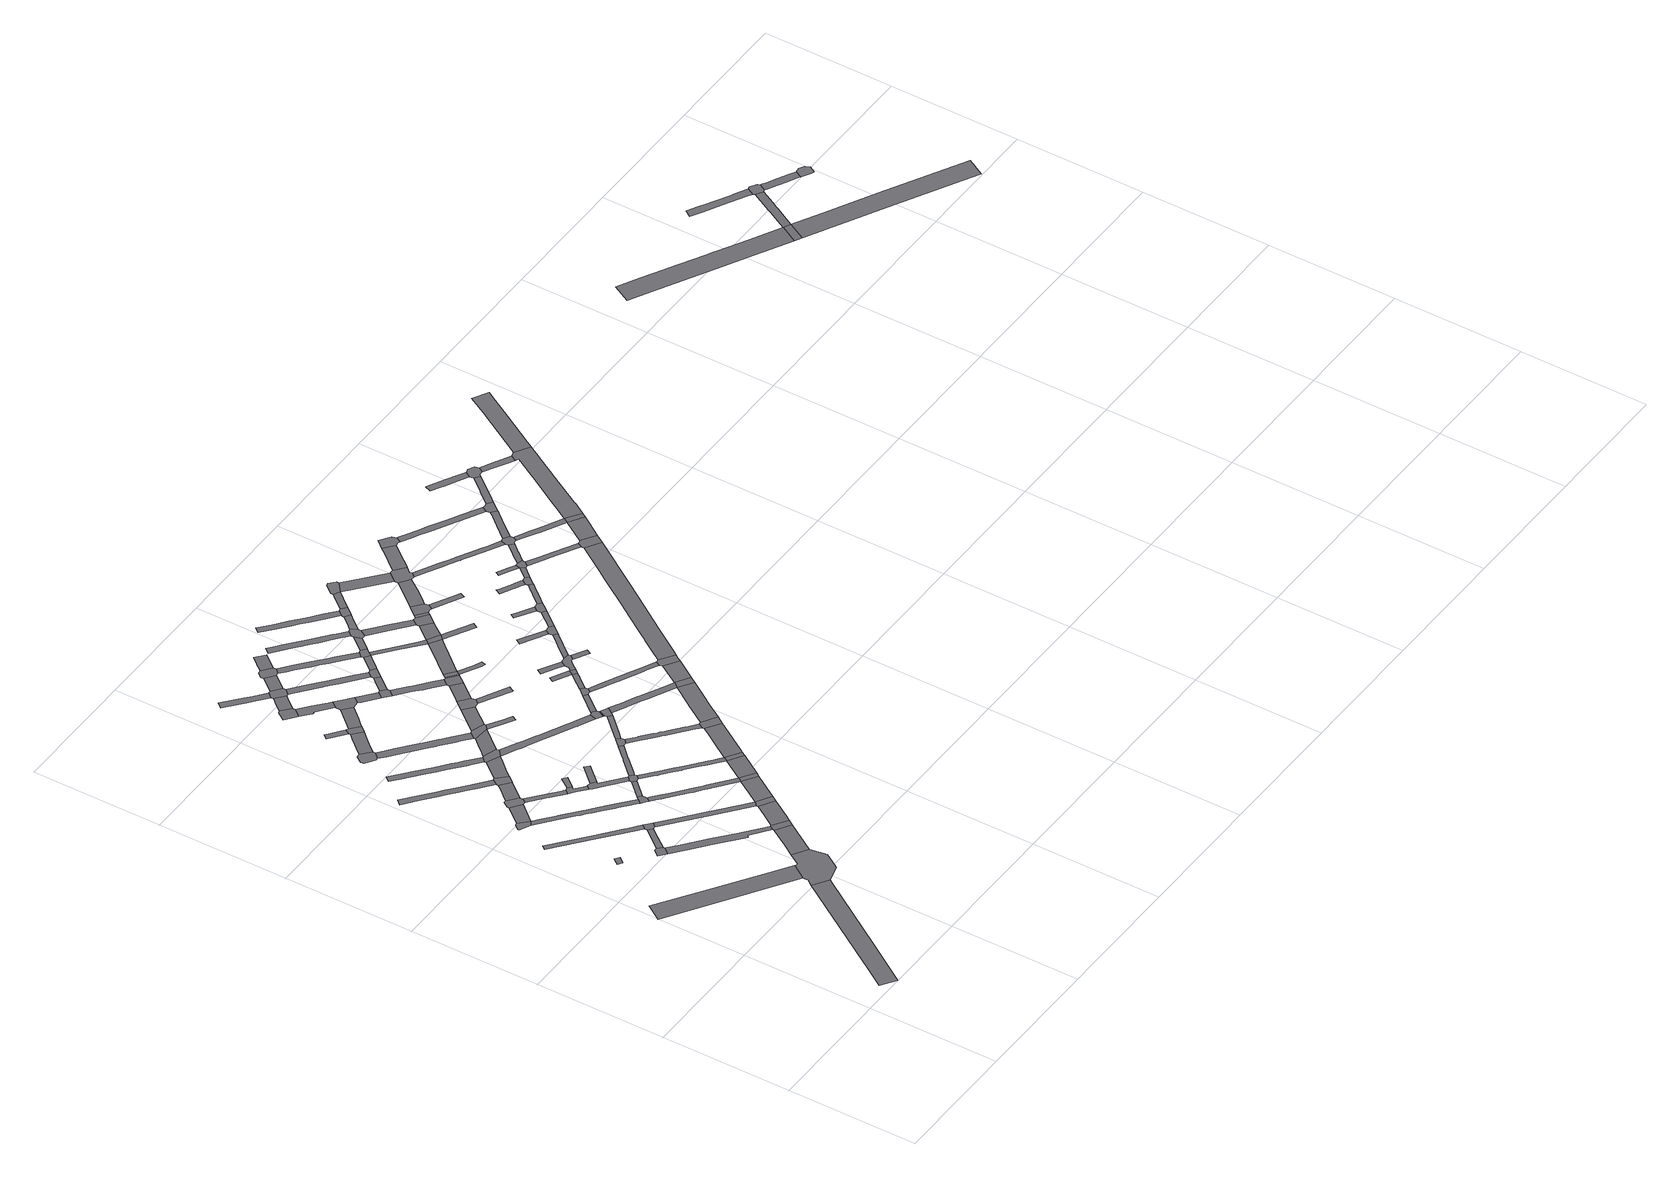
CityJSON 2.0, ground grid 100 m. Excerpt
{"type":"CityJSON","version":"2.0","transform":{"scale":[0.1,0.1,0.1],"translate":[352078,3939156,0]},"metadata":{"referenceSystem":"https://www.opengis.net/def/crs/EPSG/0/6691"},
"CityObjects":{
"road1":{"type":"Road","attributes":{"RoadStructureAttribute.sectionType":"1"},"geometry":[{"type":"MultiSurface","lod":"1","boundaries":[[[0,1,2,3,4,5,6,7,8,9]]]}]},
"road2":{"type":"Road","attributes":{"RoadStructureAttribute.sectionType":"1"},"geometry":[{"type":"MultiSurface","lod":"1","boundaries":[[[10,11,12,13,14,15,16,17]]]}]},
"road3":{"type":"Road","geometry":[{"type":"MultiSurface","lod":"1","boundaries":[[[18,19,20,21,22]]]}]},
"road4":{"type":"Road","geometry":[{"type":"MultiSurface","lod":"1","boundaries":[[[23,24,25,26,27,28]]]}]},
"road5":{"type":"Road","geometry":[{"type":"MultiSurface","lod":"1","boundaries":[[[29,30,31,32,33,34]]]}]},
"road6":{"type":"Road","attributes":{"RoadStructureAttribute.sectionType":"1"},"geometry":[{"type":"MultiSurface","lod":"1","boundaries":[[[35,36,37,38,39,40,41,42,43]]]}]},
"road7":{"type":"Road","attributes":{"RoadStructureAttribute.sectionType":"1"},"geometry":[{"type":"MultiSurface","lod":"1","boundaries":[[[44,45,30,29,46,47,48]]]}]},
"road8":{"type":"Road","attributes":{"RoadStructureAttribute.sectionType":"1"},"geometry":[{"type":"MultiSurface","lod":"1","boundaries":[[[24,49,50,51,52,25]]]}]},
"road9":{"type":"Road","geometry":[{"type":"MultiSurface","lod":"1","boundaries":[[[53,54,0,9,55,56,57,58,59,60,61,62,10,17]]]}]},
"road10":{"type":"Road","attributes":{"RoadStructureAttribute.sectionType":"1"},"geometry":[{"type":"MultiSurface","lod":"1","boundaries":[[[63,64,65,66,67,68,69,70,71,72,73,74,75,76,77,78,79]]]}]},
"road11":{"type":"Road","geometry":[{"type":"MultiSurface","lod":"1","boundaries":[[[47,80,81,82,83,84,85,86,48]]]}]},
"road12":{"type":"Road","attributes":{"RoadStructureAttribute.sectionType":"1"},"geometry":[{"type":"MultiSurface","lod":"1","boundaries":[[[87,88,89,90,91,92,93,94,95,96,23,28]]]}]},
"road13":{"type":"Road","geometry":[{"type":"MultiSurface","lod":"1","boundaries":[[[97,43,42,51,50,98]]]}]},
"road14":{"type":"Road","attributes":{"RoadStructureAttribute.sectionType":"1"},"geometry":[{"type":"MultiSurface","lod":"1","boundaries":[[[99,100,101,102,103,104,105,106,107,108,109,110,111,112,113,114,115,116,117,118,119,120,29,34]]]}]},
"road15":{"type":"Road","attributes":{"RoadStructureAttribute.sectionType":"1"},"geometry":[{"type":"MultiSurface","lod":"1","boundaries":[[[121,122,123,124,125,126,84,83]]]}]},
"road16":{"type":"Road","attributes":{"RoadStructureAttribute.sectionType":"1"},"geometry":[{"type":"MultiSurface","lod":"1","boundaries":[[[127,128,129,130,81,80,131,132,133]]]}]},
"road17":{"type":"Road","attributes":{"RoadStructureAttribute.sectionType":"1"},"geometry":[{"type":"MultiSurface","lod":"1","boundaries":[[[59,134,135,136,60]]]}]},
"road18":{"type":"Road","geometry":[{"type":"MultiSurface","lod":"1","boundaries":[[[137,138,139,140,141,142,143,144]]]}]},
"road19":{"type":"Road","attributes":{"RoadStructureAttribute.sectionType":"1"},"geometry":[{"type":"MultiSurface","lod":"1","boundaries":[[[145,146,147,148,149,150,151,152,153,154,155,156,157,158,159,160,161,162,163]]]}]},
"road20":{"type":"Road","geometry":[{"type":"MultiSurface","lod":"1","boundaries":[[[63,79,123,122,164,165,166]]]}]},
"road21":{"type":"Road","attributes":{"RoadStructureAttribute.sectionType":"1"},"geometry":[{"type":"MultiSurface","lod":"1","boundaries":[[[167,168,169,170,171,172,173,174,175,176,177,97,98]]]}]},
"road22":{"type":"Road","geometry":[{"type":"MultiSurface","lod":"1","boundaries":[[[178,179,180,181,182,183,184,127,133]]]}]},
"road23":{"type":"Road","geometry":[{"type":"MultiSurface","lod":"1","boundaries":[[[185,186,110,109,187,188,189]]]}]},
"road24":{"type":"Road","geometry":[{"type":"MultiSurface","lod":"1","boundaries":[[[135,134,190,191,93,92]]]}]},
"road25":{"type":"Road","geometry":[{"type":"MultiSurface","lod":"1","boundaries":[[[192,193,184,183]]]}]},
"road26":{"type":"Road","attributes":{"RoadStructureAttribute.sectionType":"1"},"geometry":[{"type":"MultiSurface","lod":"1","boundaries":[[[143,194,195,196,197,198,199,200,201,144]]]}]},
"road27":{"type":"Road","attributes":{"RoadStructureAttribute.sectionType":"1"},"geometry":[{"type":"MultiSurface","lod":"1","boundaries":[[[165,202,203,204,205,206,207,208,209,210,166]]]}]},
"road28":{"type":"Road","attributes":{"RoadStructureAttribute.sectionType":"1"},"geometry":[{"type":"MultiSurface","lod":"1","boundaries":[[[211,212,213,214,215]]]}]},
"road29":{"type":"Road","attributes":{"RoadStructureAttribute.sectionType":"1"},"geometry":[{"type":"MultiSurface","lod":"1","boundaries":[[[186,185,216,217,218]]]}]},
"road30":{"type":"Road","geometry":[{"type":"MultiSurface","lod":"1","boundaries":[[[180,179,219,220,221,222,223,224,225,226,227,228,229,230]]]}]},
"road31":{"type":"Road","attributes":{"RoadStructureAttribute.sectionType":"1"},"geometry":[{"type":"MultiSurface","lod":"1","boundaries":[[[231,191,190,232,233,234]]]}]},
"road32":{"type":"Road","attributes":{"RoadStructureAttribute.sectionType":"1"},"geometry":[{"type":"MultiSurface","lod":"1","boundaries":[[[235,236,237,238,239,240,241,242,243,244,142,141,245,246,247,248,249,250,251,252,253]]]}]},
"road33":{"type":"Road","geometry":[{"type":"MultiSurface","lod":"1","boundaries":[[[196,254,255,256,257,211,215,197]]]}]},
"road34":{"type":"Road","geometry":[{"type":"MultiSurface","lod":"1","boundaries":[[[258,154,153,207,206,259,260]]]}]},
"road35":{"type":"Road","attributes":{"RoadStructureAttribute.sectionType":"1"},"geometry":[{"type":"MultiSurface","lod":"1","boundaries":[[[229,261,262,230]]]}]},
"road36":{"type":"Road","geometry":[{"type":"MultiSurface","lod":"1","boundaries":[[[263,264,265,266,267,268,269]]]}]},
"road37":{"type":"Road","geometry":[{"type":"MultiSurface","lod":"1","boundaries":[[[270,271,272,226,225,218,217,273]]]}]},
"road38":{"type":"Road","attributes":{"RoadStructureAttribute.sectionType":"1"},"geometry":[{"type":"MultiSurface","lod":"1","boundaries":[[[274,275,276,277,278,279,280,281,189,188,282,283,284,285,286,287,288,289,290,291,292,293,294,295]]]}]},
"road39":{"type":"Road","geometry":[{"type":"MultiSurface","lod":"1","boundaries":[[[233,296,171,170,234]]]}]},
"road40":{"type":"Road","attributes":{"RoadStructureAttribute.sectionType":"1"},"geometry":[{"type":"MultiSurface","lod":"1","boundaries":[[[297,298,299,300,301,302,303,304,305,306]]]}]},
"road41":{"type":"Road","attributes":{"RoadStructureAttribute.sectionType":"1"},"geometry":[{"type":"MultiSurface","lod":"1","boundaries":[[[307,257,256,308,309,310]]]}]},
"road42":{"type":"Road","attributes":{"RoadStructureAttribute.sectionType":"1"},"geometry":[{"type":"MultiSurface","lod":"1","boundaries":[[[311,312,313,258,260,314]]]}]},
"road43":{"type":"Road","attributes":{"RoadStructureAttribute.sectionType":"1"},"geometry":[{"type":"MultiSurface","lod":"1","boundaries":[[[315,316,317,318,319,320,263,269]]]}]},
"road44":{"type":"Road","attributes":{"RoadStructureAttribute.sectionType":"1"},"geometry":[{"type":"MultiSurface","lod":"1","boundaries":[[[267,321,322,323,324,325,326,327,328,329,330,331,268]]]}]},
"road45":{"type":"Road","attributes":{"RoadStructureAttribute.sectionType":"1"},"geometry":[{"type":"MultiSurface","lod":"1","boundaries":[[[296,332,294,333,171]]]}]},
"road46":{"type":"Road","attributes":{"RoadStructureAttribute.sectionType":"1"},"geometry":[{"type":"MultiSurface","lod":"1","boundaries":[[[334,335,336,337,338,272,271,339,340,341,342,343]]]}]},
"road47":{"type":"Road","geometry":[{"type":"MultiSurface","lod":"1","boundaries":[[[301,300,344,318,317,345,346,347,348]]]}]},
"road48":{"type":"Road","geometry":[{"type":"MultiSurface","lod":"1","boundaries":[[[311,314,349,350,351,235,253]]]}]},
"road49":{"type":"Road","attributes":{"RoadStructureAttribute.sectionType":"1"},"geometry":[{"type":"MultiSurface","lod":"1","boundaries":[[[352,353,354,355,356,357,358,359,360,270,273,361,362,363,364,365,366,367,368,369,370,371]]]}]},
"road50":{"type":"Road","geometry":[{"type":"MultiSurface","lod":"1","boundaries":[[[372,373,374,375,328,327,307,310]]]}]},
"road51":{"type":"Road","geometry":[{"type":"MultiSurface","lod":"1","boundaries":[[[294,332,376,295]]]}]},
"road52":{"type":"Road","attributes":{"RoadStructureAttribute.sectionType":"1"},"geometry":[{"type":"MultiSurface","lod":"1","boundaries":[[[377,378,379,380,381,382,383,384,385,386,387,388,389,390,391,392,393,394,395,396,397,398,399,400,401,259,206]]]}]},
"road53":{"type":"Road","attributes":{"RoadStructureAttribute.sectionType":"1"},"geometry":[{"type":"MultiSurface","lod":"1","boundaries":[[[347,402,403,404,405,406,407,348]]]}]},
"road54":{"type":"Road","attributes":{"RoadStructureAttribute.sectionType":"1"},"geometry":[{"type":"MultiSurface","lod":"1","boundaries":[[[408,409,351,350,410,411]]]}]},
"road55":{"type":"Road","attributes":{"RoadStructureAttribute.sectionType":"1"},"geometry":[{"type":"MultiSurface","lod":"1","boundaries":[[[412,413,414,415,349,314]]]}]},
"road56":{"type":"Road","attributes":{"RoadStructureAttribute.sectionType":"1"},"geometry":[{"type":"MultiSurface","lod":"1","boundaries":[[[372,416,417,418,419,373]]]}]},
"road57":{"type":"Road","attributes":{"RoadStructureAttribute.sectionType":"1"},"geometry":[{"type":"MultiSurface","lod":"1","boundaries":[[[295,376,420,371]]]}]},
"road58":{"type":"Road","geometry":[{"type":"MultiSurface","lod":"1","boundaries":[[[421,422,423,334,343,424,425,426]]]}]},
"road59":{"type":"Road","geometry":[{"type":"MultiSurface","lod":"1","boundaries":[[[427,428,429,430,431,432,405,404]]]}]},
"road60":{"type":"Road","geometry":[{"type":"MultiSurface","lod":"1","boundaries":[[[433,434,418,417,435,436]]]}]},
"road61":{"type":"Road","attributes":{"RoadStructureAttribute.sectionType":"1"},"geometry":[{"type":"MultiSurface","lod":"1","boundaries":[[[345,437,438,439,440,441,442,443,444,445,446,447,448,449,346]]]}]},
"road62":{"type":"Road","geometry":[{"type":"MultiSurface","lod":"1","boundaries":[[[420,450,352,371]]]}]},
"road63":{"type":"Road","geometry":[{"type":"MultiSurface","lod":"1","boundaries":[[[451,452,453,454,408,411]]]}]},
"road64":{"type":"Road","attributes":{"RoadStructureAttribute.sectionType":"1"},"geometry":[{"type":"MultiSurface","lod":"1","boundaries":[[[429,455,456,457,458,459,460,461,462,430]]]}]},
"road65":{"type":"Road","attributes":{"RoadStructureAttribute.sectionType":"1"},"geometry":[{"type":"MultiSurface","lod":"1","boundaries":[[[463,464,465,466,467,468,434,433]]]}]},
"road66":{"type":"Road","attributes":{"RoadStructureAttribute.sectionType":"1"},"geometry":[{"type":"MultiSurface","lod":"1","boundaries":[[[469,470,421,426,471,472,473]]]}]},
"road67":{"type":"Road","attributes":{"RoadStructureAttribute.sectionType":"1"},"geometry":[{"type":"MultiSurface","lod":"1","boundaries":[[[474,475,476,477,478,479,480,481,482,425,424,483,484,485,486,487,488,489,490,491,492,493]]]}]},
"road68":{"type":"Road","attributes":{"RoadStructureAttribute.sectionType":"1"},"geometry":[{"type":"MultiSurface","lod":"1","boundaries":[[[435,494,495,496,497,498,499,500,501,502,503,504,505,436]]]}]},
"road69":{"type":"Road","attributes":{"RoadStructureAttribute.sectionType":"1"},"geometry":[{"type":"MultiSurface","lod":"1","boundaries":[[[506,507,508,509,510,511,454,453]]]}]},
"road70":{"type":"Road","attributes":{"RoadStructureAttribute.sectionType":"1"},"geometry":[{"type":"MultiSurface","lod":"1","boundaries":[[[512,513,514,352,450,515,516,517]]]}]},
"road71":{"type":"Road","geometry":[{"type":"MultiSurface","lod":"1","boundaries":[[[518,519,520,443,442,466,465]]]}]},
"road72":{"type":"Road","attributes":{"RoadStructureAttribute.sectionType":"1"},"geometry":[{"type":"MultiSurface","lod":"1","boundaries":[[[521,522,523,524,525,526,428,427,527,528,529,530,531,532,533,534,535]]]}]},
"road73":{"type":"Road","geometry":[{"type":"MultiSurface","lod":"1","boundaries":[[[536,537,538,539,391,390,540]]]}]},
"road74":{"type":"Road","attributes":{"RoadStructureAttribute.sectionType":"1"},"geometry":[{"type":"MultiSurface","lod":"1","boundaries":[[[451,541,542,543,544,452]]]}]},
"road75":{"type":"Road","attributes":{"RoadStructureAttribute.sectionType":"1"},"geometry":[{"type":"MultiSurface","lod":"1","boundaries":[[[545,546,536,540]]]}]},
"road76":{"type":"Road","geometry":[{"type":"MultiSurface","lod":"1","boundaries":[[[547,548,549,546,545,469,473]]]}]},
"road77":{"type":"Road","geometry":[{"type":"MultiSurface","lod":"1","boundaries":[[[499,508,507,550,551,552,553,500]]]}]},
"road78":{"type":"Road","attributes":{"RoadStructureAttribute.sectionType":"1"},"geometry":[{"type":"MultiSurface","lod":"1","boundaries":[[[554,555,538,537,556,557,558]]]}]},
"road79":{"type":"Road","attributes":{"RoadStructureAttribute.sectionType":"1"},"geometry":[{"type":"MultiSurface","lod":"1","boundaries":[[[559,552,551,560]]]}]},
"road80":{"type":"Road","geometry":[{"type":"MultiSurface","lod":"1","boundaries":[[[561,562,563,559,560]]]}]},
"road81":{"type":"Road","geometry":[{"type":"MultiSurface","lod":"1","boundaries":[[[564,493,492,512,517,565]]]}]},
"road82":{"type":"Road","geometry":[{"type":"MultiSurface","lod":"1","boundaries":[[[534,566,567,568,569,570,571,535]]]}]},
"road83":{"type":"Road","attributes":{"RoadStructureAttribute.sectionType":"1"},"geometry":[{"type":"MultiSurface","lod":"1","boundaries":[[[572,573,574,575,576,577,578,579,580,581,582,583,584,585,586,587,588,589]]]}]},
"road84":{"type":"Road","geometry":[{"type":"MultiSurface","lod":"1","boundaries":[[[590,591,592,593,594,595,596,558,557]]]}]},
"road85":{"type":"Road","attributes":{"RoadStructureAttribute.sectionType":"1"},"geometry":[{"type":"MultiSurface","lod":"1","boundaries":[[[561,597,598,599,600,562]]]}]},
"road86":{"type":"Road","attributes":{"RoadStructureAttribute.sectionType":"1"},"geometry":[{"type":"MultiSurface","lod":"1","boundaries":[[[601,602,603,568,567,566,604,605,520,519,606,607,567,608,609]]]}]},
"road87":{"type":"Road","attributes":{"RoadStructureAttribute.sectionType":"1"},"geometry":[{"type":"MultiSurface","lod":"1","boundaries":[[[610,611,612,613,614,615,616,617,618,619,620,621,622,623,624,548,547]]]}]},
"road88":{"type":"Road","attributes":{"RoadStructureAttribute.sectionType":"1"},"geometry":[{"type":"MultiSurface","lod":"1","boundaries":[[[625,626,627,571,570,628,629]]]}]},
"road89":{"type":"Road","attributes":{"RoadStructureAttribute.sectionType":"1"},"geometry":[{"type":"MultiSurface","lod":"1","boundaries":[[[609,630,631,563,562,632,633,634,635]]]}]},
"road90":{"type":"Road","attributes":{"RoadStructureAttribute.sectionType":"1"},"geometry":[{"type":"MultiSurface","lod":"1","boundaries":[[[636,594,593,637,638,639,640,641]]]}]},
"road91":{"type":"Road","attributes":{"RoadStructureAttribute.sectionType":"1"},"geometry":[{"type":"MultiSurface","lod":"1","boundaries":[[[642,643,644,617,645,646,647,564,565]]]}]},
"road92":{"type":"Road","geometry":[{"type":"MultiSurface","lod":"1","boundaries":[[[648,649,650,651,641]]]}]},
"road93":{"type":"Road","geometry":[{"type":"MultiSurface","lod":"1","boundaries":[[[652,653,654,655,656,589,588,625,629]]]}]},
"road94":{"type":"Road","attributes":{"RoadStructureAttribute.sectionType":"1"},"geometry":[{"type":"MultiSurface","lod":"1","boundaries":[[[657,658,659,660,661,662,663,664,665,666,667,668,669,670,671]]]}]},
"road95":{"type":"Road","attributes":{"RoadStructureAttribute.sectionType":"1"},"geometry":[{"type":"MultiSurface","lod":"1","boundaries":[[[672,673,674,675,676,677]]]}]},
"road96":{"type":"Road","geometry":[{"type":"MultiSurface","lod":"1","boundaries":[[[640,678,679,648,641]]]}]},
"road97":{"type":"Road","attributes":{"RoadStructureAttribute.sectionType":"1"},"geometry":[{"type":"MultiSurface","lod":"1","boundaries":[[[680,681,682,683,684,685,686,687,688,592,591,689,690,691,692,693,694,695,696,697,698]]]}]},
"road98":{"type":"Road","geometry":[{"type":"MultiSurface","lod":"1","boundaries":[[[699,601,609,635]]]}]},
"road99":{"type":"Road","attributes":{"RoadStructureAttribute.sectionType":"1"},"geometry":[{"type":"MultiSurface","lod":"1","boundaries":[[[700,701,702,656,655,703,704]]]}]},
"road100":{"type":"Road","geometry":[{"type":"MultiSurface","lod":"1","boundaries":[[[705,706,677,676,707,679,678,708,709,710,711]]]}]},
"road101":{"type":"Road","attributes":{"RoadStructureAttribute.sectionType":"1"},"geometry":[{"type":"MultiSurface","lod":"1","boundaries":[[[712,713,714,654,653,715,716]]]}]},
"road102":{"type":"Road","geometry":[{"type":"MultiSurface","lod":"1","boundaries":[[[617,644,717,618]]]}]},
"road103":{"type":"Road","attributes":{"RoadStructureAttribute.sectionType":"1"},"geometry":[{"type":"MultiSurface","lod":"1","boundaries":[[[699,718,719,720,721,722,601]]]}]},
"road104":{"type":"Road","geometry":[{"type":"MultiSurface","lod":"1","boundaries":[[[723,724,671,670,700,704]]]}]},
"road105":{"type":"Road","geometry":[{"type":"MultiSurface","lod":"1","boundaries":[[[710,725,726,711]]]}]},
"road106":{"type":"Road","attributes":{"RoadStructureAttribute.sectionType":"1"},"geometry":[{"type":"MultiSurface","lod":"1","boundaries":[[[727,728,699,635]]]}]},
"road107":{"type":"Road","attributes":{"RoadStructureAttribute.sectionType":"1"},"geometry":[{"type":"MultiSurface","lod":"1","boundaries":[[[717,729,730,731,732,733,618]]]}]},
"road108":{"type":"Road","geometry":[{"type":"MultiSurface","lod":"1","boundaries":[[[720,734,735,712,716,721]]]}]},
"road109":{"type":"Road","attributes":{"RoadStructureAttribute.sectionType":"1"},"geometry":[{"type":"MultiSurface","lod":"1","boundaries":[[[736,737,738,739,740,706,705,741,742,743,744,745]]]}]},
"road110":{"type":"Road","attributes":{"RoadStructureAttribute.sectionType":"1"},"geometry":[{"type":"MultiSurface","lod":"1","boundaries":[[[746,747,748,749]]]}]},
"road111":{"type":"Road","attributes":{"RoadStructureAttribute.sectionType":"1"},"geometry":[{"type":"MultiSurface","lod":"1","boundaries":[[[750,751,752,753,724,723,754,755]]]}]},
"road112":{"type":"Road","attributes":{"RoadStructureAttribute.sectionType":"1"},"geometry":[{"type":"MultiSurface","lod":"1","boundaries":[[[756,735,734,757]]]}]},
"road113":{"type":"Road","geometry":[{"type":"MultiSurface","lod":"1","boundaries":[[[697,731,730,758,759,760,761,698]]]}]},
"road114":{"type":"Road","geometry":[{"type":"MultiSurface","lod":"1","boundaries":[[[762,756,757,763,764,765,766]]]}]},
"road115":{"type":"Road","geometry":[{"type":"MultiSurface","lod":"1","boundaries":[[[744,767,768,769,770,746,749,745]]]}]},
"road116":{"type":"Road","geometry":[{"type":"MultiSurface","lod":"1","boundaries":[[[771,772,773,774,775,750,755]]]}]},
"road117":{"type":"Road","attributes":{"RoadStructureAttribute.sectionType":"1"},"geometry":[{"type":"MultiSurface","lod":"1","boundaries":[[[776,777,778,779,765,764]]]}]},
"road118":{"type":"Road","attributes":{"RoadStructureAttribute.sectionType":"1"},"geometry":[{"type":"MultiSurface","lod":"1","boundaries":[[[780,781,782,783,784,762,766]]]}]},
"road119":{"type":"Road","attributes":{"RoadStructureAttribute.sectionType":"1"},"geometry":[{"type":"MultiSurface","lod":"1","boundaries":[[[785,786,769,768,787,788,789,790]]]}]},
"road120":{"type":"Road","attributes":{"RoadStructureAttribute.sectionType":"1"},"geometry":[{"type":"MultiSurface","lod":"1","boundaries":[[[791,792,793,794,771,755]]]}]},
"road121":{"type":"Road","attributes":{"RoadStructureAttribute.sectionType":"1"},"geometry":[{"type":"MultiSurface","lod":"1","boundaries":[[[795,796,797,798,799,800]]]}]},
"road122":{"type":"Road","geometry":[{"type":"MultiSurface","lod":"1","boundaries":[[[789,801,802,803,804,805,795,800,790]]]}]},
"road123":{"type":"Road","geometry":[{"type":"MultiSurface","lod":"1","boundaries":[[[782,806,807,808,809,810,811,793,792,812,783]]]}]},
"road124":{"type":"Road","attributes":{"RoadStructureAttribute.sectionType":"1"},"geometry":[{"type":"MultiSurface","lod":"1","boundaries":[[[813,814,815,816,817,818,819,805,804,820,821,822,823,824,825,826,827,828]]]}]},
"road125":{"type":"Road","attributes":{"RoadStructureAttribute.sectionType":"1"},"geometry":[{"type":"MultiSurface","lod":"1","boundaries":[[[829,830,831,832,833,834,835,836,837,838,839,840,841,842,843,844,845]]]}]},
"road126":{"type":"Road","attributes":{"RoadStructureAttribute.sectionType":"1"},"geometry":[{"type":"MultiSurface","lod":"1","boundaries":[[[846,847,848,849,850,851,852,853,811,810]]]}]},
"road127":{"type":"Road","attributes":{"RoadStructureAttribute.sectionType":"1"},"geometry":[{"type":"MultiSurface","lod":"1","boundaries":[[[759,854,855,856,857,858,859,860,861,862,863,864,865,866,867,868,869,870,871,760]]]}]},
"road128":{"type":"Road","geometry":[{"type":"MultiSurface","lod":"1","boundaries":[[[844,872,828,827,873,874,875,876,845]]]}]},
"road129":{"type":"Road","attributes":{"RoadStructureAttribute.sectionType":"1"},"geometry":[{"type":"MultiSurface","lod":"1","boundaries":[[[877,878,879,880,881,882]]]}]},
"road130":{"type":"Road","attributes":{"RoadStructureAttribute.sectionType":"1"},"geometry":[{"type":"MultiSurface","lod":"1","boundaries":[[[883,884,881,876,875]]]}]},
"road131":{"type":"Road","attributes":{"RoadStructureAttribute.sectionType":"1"},"geometry":[{"type":"MultiSurface","lod":"1","boundaries":[[[885,886,887,888,889,890,891,892,893,894,895,896,807,806,897,898,899,900,901,902,903,904,905,906,907,908,909]]]}]},
"road132":{"type":"Road","geometry":[{"type":"MultiSurface","lod":"1","boundaries":[[[910,850,849,911,912,913,914]]]}]},
"road133":{"type":"Road","geometry":[{"type":"MultiSurface","lod":"1","boundaries":[[[881,884,915,916,917,918,882]]]}]},
"road134":{"type":"Road","attributes":{"RoadStructureAttribute.sectionType":"1"},"geometry":[{"type":"MultiSurface","lod":"1","boundaries":[[[919,920,921,918,917,922,923,924]]]}]},
"road135":{"type":"Road","attributes":{"RoadStructureAttribute.sectionType":"1"},"geometry":[{"type":"MultiSurface","lod":"1","boundaries":[[[925,926,916,915,927,928,929,930]]]}]},
"road136":{"type":"Road","geometry":[{"type":"MultiSurface","lod":"1","boundaries":[[[931,932,933,934,935,936,937,909,908,919,924]]]}]},
"road137":{"type":"Road","attributes":{"RoadStructureAttribute.sectionType":"1"},"geometry":[{"type":"MultiSurface","lod":"1","boundaries":[[[938,939,940,941,942,943,944,945,946,947,948,913,912,949,950,951,952,953,954,955,956,957,958,959]]]}]},
"road138":{"type":"Road","geometry":[{"type":"MultiSurface","lod":"1","boundaries":[[[929,861,860,960,961,962,963,930]]]}]},
"road139":{"type":"Road","attributes":{"RoadStructureAttribute.sectionType":"1"},"geometry":[{"type":"MultiSurface","lod":"1","boundaries":[[[964,965,966,967,968,969,970,971,972,973,936,935]]]}]},
"road140":{"type":"Road","attributes":{"RoadStructureAttribute.sectionType":"1"},"geometry":[{"type":"MultiSurface","lod":"1","boundaries":[[[933,974,975,976,977,978,979,980,981,982,983,934]]]}]},
"road141":{"type":"Road","attributes":{"RoadStructureAttribute.sectionType":"1"},"geometry":[{"type":"MultiSurface","lod":"1","boundaries":[[[960,984,985,978,961]]]}]},
"road142":{"type":"Road","geometry":[{"type":"MultiSurface","lod":"1","boundaries":[[[986,987,938,959,970,969,988,989]]]}]},
"road143":{"type":"Road","geometry":[{"type":"MultiSurface","lod":"1","boundaries":[[[990,979,978,985]]]}]},
"road144":{"type":"Road","attributes":{"RoadStructureAttribute.sectionType":"1"},"geometry":[{"type":"MultiSurface","lod":"1","boundaries":[[[991,992,993,994,995,996,997,998,999,1000,1001,986,989]]]}]},
"road145":{"type":"Road","attributes":{"RoadStructureAttribute.sectionType":"1"},"geometry":[{"type":"MultiSurface","lod":"1","boundaries":[[[1002,1003,1004,1005,1006,1007,1008,1009,1010,1011]]]}]},
"road146":{"type":"Road","geometry":[{"type":"MultiSurface","lod":"1","boundaries":[[[1012,1013,1011,1010,997,996,1014,1015,1016,1017,1018]]]}]},
"road147":{"type":"Road","attributes":{"RoadStructureAttribute.sectionType":"1"},"geometry":[{"type":"MultiSurface","lod":"1","boundaries":[[[1019,1020,1021,1022,1023,1024,1025,1026,1027,1028,1029,979,990,1030,1031,1032,1033,1034]]]}]},
"road148":{"type":"Road","geometry":[{"type":"MultiSurface","lod":"1","boundaries":[[[1022,1035,1036,1037,1017,1016,1038,1039,1040,1023]]]}]},
"road149":{"type":"Road","attributes":{"RoadStructureAttribute.sectionType":"1"},"geometry":[{"type":"MultiSurface","lod":"1","boundaries":[[[1041,1021,1020,1042,1043,1044,1045,1046]]]}]},
"road150":{"type":"Road","attributes":{"RoadStructureAttribute.sectionType":"1"},"geometry":[{"type":"MultiSurface","lod":"1","boundaries":[[[1047,1048,1049,1050,1051,1052,1053,1054,1055,1056,1057,1058,1059,1060]]]}]},
"road151":{"type":"Road","geometry":[{"type":"MultiSurface","lod":"1","boundaries":[[[1060,1059,1061,1062]]]}]},
"road152":{"type":"Road","attributes":{"RoadStructureAttribute.sectionType":"1"},"geometry":[{"type":"MultiSurface","lod":"1","boundaries":[[[1063,1064,1065,1066,1067,1068,1069,1070,1071,1072,1073,1074,1075,1076]]]}]},
"road153":{"type":"Road","attributes":{"RoadStructureAttribute.sectionType":"1"},"geometry":[{"type":"MultiSurface","lod":"1","boundaries":[[[1077,1078,1060,1062,1079,1080,1081,1082,1083,1084,1085]]]}]},
"road154":{"type":"Road","geometry":[{"type":"MultiSurface","lod":"1","boundaries":[[[1084,1086,1087,1088,1089,1069,1068,1085]]]}]},
"road155":{"type":"Road","attributes":{"RoadStructureAttribute.sectionType":"1"},"geometry":[{"type":"MultiSurface","lod":"1","boundaries":[[[1086,1090,1091,1092,1093,1094,1095,1096,1097,1098,1099,1100,1101,1087]]]}]},
"road156":{"type":"Road","attributes":{"RoadStructureAttribute.sectionType":"1"},"geometry":[{"type":"MultiSurface","lod":"1","boundaries":[[[1102,1103,1062,1061,1104,1105,1106,1107]]]}]},
"road157":{"type":"Road","geometry":[{"type":"MultiSurface","lod":"1","boundaries":[[[1096,1095,1108,1109,1110,1111,1112]]]}]}
},
"vertices":[
[848,1014,0],[459,424,0],[431,382,0],[382,306,0],[342,246,0],[232,79,0],[344,4,0],[566,339,0],[947,915,0],[962,939,0],
[956,1218,0],[777,1339,0],[412,1588,0],[84,1811,0],[1,1685,0],[256,1516,0],[870,1108,0],[878,1103,0],
[362,2266,0],[336,2234,0],[325,2219,0],[358,2196,0],[394,2241,0],
[637,2043,0],[636,2054,0],[606,2088,0],[582,2086,0],[545,2040,0],[598,1996,0],
[382,2942,0],[312,3010,0],[294,3006,0],[263,2969,0],[266,2958,0],[347,2920,0],
[673,2360,0],[655,2375,0],[491,2510,0],[213,2740,0],[192,2710,0],[465,2482,0],[587,2381,0],[730,2262,0],[755,2293,0],
[367,3076,0],[366,3075,0],[444,3013,0],[500,3078,0],[420,3139,0],
[702,2139,0],[761,2214,0],[731,2244,0],[674,2174,0],
[879,1085,0],[880,1062,0],[1089,971,0],[1097,982,0],[1160,1080,0],[1170,1096,0],[1148,1224,0],[1036,1296,0],[982,1210,0],[970,1208,0],
[602,3382,0],[504,3461,0],[400,3546,0],[371,3569,0],[341,3594,0],[296,3631,0],[188,3719,0],[83,3805,0],[50,3768,0],[156,3682,0],[264,3594,0],[275,3585,0],[310,3556,0],[367,3508,0],[416,3468,0],[472,3424,0],[574,3343,0],
[524,3080,0],[544,3114,0],[543,3119,0],[542,3134,0],[465,3197,0],[449,3195,0],[419,3154,0],
[704,1908,0],[828,1804,0],[1032,1634,0],[1042,1645,0],[1045,1649,0],[1187,1539,0],[1204,1571,0],[1027,1718,0],[885,1837,0],[724,1971,0],
[812,2246,0],[781,2216,0],
[484,2807,0],[602,2708,0],[614,2698,0],[643,2674,0],[676,2646,0],[738,2594,0],[799,2543,0],[819,2527,0],[874,2480,0],[927,2436,0],[933,2431,0],[959,2462,0],[860,2545,0],[780,2612,0],[773,2618,0],[760,2629,0],[755,2633,0],[670,2703,0],[668,2706,0],[530,2820,0],[525,2824,0],[427,2905,0],
[607,3213,0],[649,3263,0],[575,3324,0],[563,3310,0],[520,3260,0],[495,3231,0],
[775,2920,0],[764,2929,0],[760,2932,0],[676,3002,0],[650,2974,0],[656,2969,0],[753,2888,0],
[1298,1456,0],[1186,1529,0],[1096,1388,0],
[305,4272,0],[274,4222,0],[275,4196,0],[349,4148,0],[365,4150,0],[404,4194,0],[405,4214,0],[335,4277,0],
[211,3959,0],[292,3890,0],[317,3869,0],[420,3783,0],[466,3745,0],[524,3697,0],[627,3611,0],[658,3585,0],[723,3531,0],[756,3567,0],[659,3649,0],[626,3677,0],[593,3705,0],[555,3736,0],[498,3783,0],[453,3820,0],[370,3889,0],[347,3909,0],[241,3999,0],
[667,3284,0],[690,3314,0],[618,3384,0],
[798,2203,0],[929,2095,0],[1060,1988,0],[1332,1765,0],[1362,1792,0],[1334,1815,0],[1286,1855,0],[1141,1974,0],[1085,2020,0],[1023,2071,0],[906,2168,0],
[794,2854,0],[865,2795,0],[888,2823,0],[869,2838,0],[814,2884,0],[827,2900,0],[800,2923,0],
[1004,2459,0],[979,2482,0],[976,2396,0],[981,2391,0],[1006,2421,0],
[1327,1500,0],[1217,1572,0],
[894,2980,0],[858,3005,0],
[458,4274,0],[501,4322,0],[545,4371,0],[474,4434,0],[444,4400,0],[404,4355,0],[379,4327,0],[355,4300,0],
[733,3367,0],[738,3373,0],[756,3393,0],[806,3448,0],[830,3475,0],[725,3518,0],[694,3479,0],[673,3452,0],[626,3394,0],
[496,4486,0],[376,4581,0],[369,4571,0],[350,4547,0],[472,4449,0],
[1037,2491,0],[1115,2573,0],[1085,2596,0],
[880,2782,0],[882,2780,0],[886,2777,0],[922,2747,0],[982,2699,0],[984,2697,0],[1085,2614,0],[1116,2643,0],[1088,2665,0],[948,2779,0],[958,2790,0],[924,2821,0],
[1273,1657,0],[1351,1536,0],[1443,1680,0],[1335,1750,0],
[926,3770,0],[847,3834,0],[820,3856,0],[785,3885,0],[755,3910,0],[751,3913,0],[667,3982,0],[634,4009,0],[515,4106,0],[456,4152,0],[415,4109,0],[475,4061,0],[579,3974,0],[627,3935,0],[684,3890,0],[689,3886,0],[788,3805,0],[818,3781,0],[888,3723,0],
[563,4391,0],[571,4400,0],[585,4416,0],[518,4476,0],
[769,3569,0],[879,3515,0],[874,3535,0],
[1075,2917,0],[1041,2949,0],
[420,4964,0],[402,4957,0],[358,4894,0],[421,4842,0],[442,4825,0],[490,4884,0],[489,4904,0],
[1159,2601,0],[1157,2620,0],[1130,2644,0],[1134,2573,0],
[1330,2156,0],[1313,2170,0],[1244,2225,0],[1197,2262,0],[1196,2263,0],[1121,2326,0],[1090,2352,0],[1022,2408,0],[1015,2363,0],[1049,2335,0],[1096,2296,0],[1159,2243,0],[1174,2230,0],[1197,2212,0],[1220,2194,0],[1261,2162,0],[1270,2155,0],[1316,2119,0],[1323,2113,0],[1351,2091,0],[1485,1986,0],[1506,2017,0],
[1471,1722,0],
[328,5229,0],[371,5193,0],[419,5153,0],[499,5084,0],[534,5124,0],[452,5192,0],[404,5233,0],[362,5269,0],[267,5350,0],[233,5310,0],
[652,4627,0],[608,4442,0],[640,4477,0],[720,4568,0],
[890,3709,0],[831,3641,0],[812,3619,0],[1011,3699,0],
[532,4955,0],[534,4958,0],[574,5006,0],[505,5065,0],[462,5016,0],[460,5014,0],
[514,4765,0],[517,4762,0],[523,4758,0],[527,4762,0],[533,4769,0],[541,4762,0],[653,4671,0],[690,4715,0],[669,4733,0],[636,4761,0],[578,4810,0],
[1595,1914,0],[1419,1882,0],
[1342,2867,0],[1277,2799,0],[1250,2770,0],[1246,2766,0],[1136,2650,0],[1175,2638,0],[1270,2738,0],[1270,2739,0],[1273,2742,0],[1369,2842,0],
[504,5067,0],[593,5009,0],[628,5049,0],[626,5070,0],[554,5125,0],
[1047,3729,0],[1046,3742,0],[944,3773,0],
[1630,2210,0],[1548,2278,0],[1543,2282,0],[1430,2376,0],[1389,2410,0],[1357,2437,0],[1298,2486,0],[1228,2544,0],[1218,2552,0],[1228,2495,0],[1237,2488,0],[1254,2474,0],[1332,2410,0],[1335,2408,0],[1367,2381,0],[1382,2369,0],[1461,2304,0],[1495,2276,0],[1556,2225,0],[1611,2179,0],
[770,4571,0],[808,4616,0],[781,4640,0],[761,4656,0],
[1616,1946,0],
[949,3415,0],[976,3401,0],[1005,3387,0],[1008,3386,0],[1015,3382,0],[1050,3368,0],[1111,3337,0],[1220,3282,0],[1244,3270,0],[1290,3247,0],[1353,3215,0],[1368,3208,0],[1371,3206,0],[1495,3145,0],[1510,3197,0],[1395,3253,0],[1388,3257,0],[1352,3275,0],[1256,3323,0],[1250,3326,0],[1237,3332,0],[1157,3373,0],[1133,3385,0],[1059,3423,0],[1007,3449,0],
[671,5123,0],[672,5124,0],[715,5179,0],[644,5232,0],[603,5183,0],[601,5181,0],
[1086,3949,0],[1030,3880,0],[1095,3803,0],[1163,3887,0],
[1130,3627,0],[1199,3591,0],[1218,3626,0],[1150,3662,0],
[790,4555,0],[900,4464,0],[938,4509,0],[848,4583,0],
[1721,2108,0],
[1396,2924,0],[1393,2921,0],[1347,2873,0],[1394,2843,0],[1424,2870,0],[1419,2896,0],
[736,5181,0],[770,5216,0],[766,5238,0],[693,5293,0],[674,5291,0],[643,5255,0],
[996,4480,0],[955,4512,0],[960,4415,0],[996,4458,0],
[683,4936,0],[776,4860,0],[820,4824,0],[868,4784,0],[957,4711,0],[1042,4642,0],[1075,4679,0],[989,4751,0],[900,4824,0],[851,4864,0],[809,4900,0],[716,4977,0],[678,5007,0],
[1741,2139,0],
[1205,3895,0],[1230,3926,0],[1222,3959,0],[1144,4022,0],
[811,5292,0],[812,5293,0],[855,5346,0],[786,5405,0],[785,5404,0],[743,5353,0],[740,5349,0],[696,5296,0],
[1043,4537,0],[1071,4572,0],[1081,4585,0],[1045,4620,0],[1037,4610,0],[1002,4569,0],
[1560,3097,0],[1421,2950,0],[1458,2936,0],[1538,3020,0],[1587,3071,0],
[1758,2594,0],[1750,2601,0],[1662,2674,0],[1629,2701,0],[1617,2711,0],[1602,2723,0],[1579,2742,0],[1498,2810,0],[1497,2810,0],[1458,2790,0],[1528,2732,0],[1568,2699,0],[1589,2681,0],[1602,2671,0],[1610,2664,0],[1693,2596,0],[1733,2562,0],[1756,2543,0],[1806,2502,0],[1826,2538,0],
[1054,4338,0],[1081,4316,0],[1084,4313,0],[1123,4275,0],[1169,4237,0],[1247,4171,0],[1286,4217,0],[1217,4275,0],[1132,4345,0],[1105,4368,0],[1101,4371,0],[1047,4417,0],
[1297,4052,0],[1326,4088,0],[1248,4150,0],[1222,4118,0],[1210,4103,0],[1154,4033,0],
[1807,2484,0],[1771,2428,0],[1726,2359,0],[1756,2162,0],[1896,2379,0],[1918,2413,0],
[1131,4647,0],[1136,4653,0],[1095,4680,0],
[1128,4917,0],[1084,4954,0],[1039,4991,0],[991,5031,0],[947,5068,0],[854,5146,0],[783,5142,0],[825,5108,0],[917,5029,0],[959,4994,0],[1008,4953,0],[1095,4879,0],[1138,4843,0],[1180,4809,0],[1213,4844,0],
[1571,3168,0],[1567,3187,0],[1537,3211,0],[1528,3200,0],[1546,3119,0],
[1432,3766,0],[1436,3764,0],[1443,3776,0],[1459,3805,0],
[1553,3116,0],[1577,3165,0],
[1607,3093,0],[1634,3137,0],[1631,3139,0],
[1336,4100,0],[1379,4153,0],[1302,4215,0],[1290,4213,0],
[1646,3344,0],[1586,3271,0],[1625,3258,0],[1679,3324,0],[1649,3348,0],
[1306,4220,0],[1383,4158,0],
[1385,4157,0],[1403,4189,0],[1329,4249,0],
[1847,2540,0],[1955,2470,0],
[1184,4789,0],[1225,4760,0],[1248,4788,0],[1258,4799,0],[1271,4815,0],[1233,4846,0],
[1277,5084,0],[1271,5089,0],[1181,5162,0],[1132,5203,0],[1088,5239,0],[995,5316,0],[960,5344,0],[907,5389,0],[876,5347,0],[963,5276,0],[1010,5238,0],[1056,5200,0],[1101,5163,0],[1148,5123,0],[1194,5088,0],[1240,5051,0],[1324,4981,0],[1356,5018,0],
[1700,3330,0],[1709,3326,0],[1726,3360,0],[1724,3379,0],[1694,3403,0],[1674,3378,0],[1650,3349,0],
[1533,4077,0],[1566,4069,0],[1574,4102,0],[1517,4125,0],
[1561,4533,0],[1520,4566,0],[1404,4660,0],[1141,4736,0],[1100,4686,0],[1143,4661,0],[1210,4742,0],[1381,4632,0],[1536,4504,0],
[1706,3043,0],[1711,3040,0],[1817,2987,0],[1859,2967,0],[1938,2927,0],[2044,2874,0],[2057,2867,0],[2061,2865,0],[2095,2907,0],[2082,2914,0],[1974,2968,0],[1854,3028,0],[1841,3034,0],[1714,3097,0],[1701,3104,0],
[1326,4960,0],[1282,4906,0],[1272,4893,0],[1308,4860,0],[1345,4903,0],
[1420,4361,0],[1407,4345,0],[1478,4277,0],[1525,4332,0],[1584,4401,0],[1624,4447,0],
[1770,3496,0],[1794,3466,0],[1798,3470,0],[1820,3498,0],[1822,3500,0],[1793,3524,0],
[2032,2589,0],[2076,2656,0],[2168,2794,0],[1961,2716,0],[1945,2693,0],[1924,2660,0],
[1813,3562,0],[1809,3564,0],[1681,3630,0],[1663,3594,0],
[1368,4904,0],[1374,4904,0],[1407,4957,0],[1405,4976,0],[1376,5021,0],
[1411,5255,0],[1319,5330,0],[1271,5370,0],[1228,5406,0],[1134,5484,0],[1088,5522,0],[1046,5557,0],[1017,5517,0],[1102,5445,0],[1196,5368,0],[1239,5333,0],[1288,5292,0],[1379,5217,0],[1464,5148,0],[1495,5184,0],
[1786,3698,0],[1707,3742,0],[1686,3705,0],[1795,3643,0],[1841,3617,0],[1862,3654,0],
[1850,3535,0],[1821,3558,0],
[2135,3159,0],[2102,3175,0],[2006,3222,0],[1971,3240,0],[1916,3267,0],[1902,3274,0],[1855,3297,0],[1845,3302,0],[1818,3315,0],[1812,3274,0],[1825,3268,0],[1864,3248,0],[1928,3216,0],[1937,3212,0],[1947,3207,0],[2054,3154,0],[2119,3122,0],[2188,3088,0],[2206,3124,0],
[1657,4481,0],
[1463,5126,0],[1457,5119,0],[1420,5072,0],[1487,5075,0],[1503,5094,0],
[1949,3657,0],[1903,3659,0],[1841,3582,0],[1891,3586,0],[1909,3608,0],[1924,3606,0],[1949,3639,0],
[1689,4719,0],[1550,4837,0],[1475,4900,0],[1512,4791,0],[1654,4674,0],
[2198,2840,0],
[1706,4549,0],[1707,4550,0],[1736,4587,0],[1657,4653,0],[1642,4634,0],
[1555,5156,0],[1517,5189,0],
[2040,3543,0],[2059,3578,0],
[1854,4322,0],[1875,4359,0],
[2236,2898,0],[2300,2994,0],[2193,3065,0],[2131,2965,0],[2101,2917,0],
[1791,4657,0],[1713,4718,0],
[2007,3785,0],[1998,3775,0],[1991,3766,0],[1990,3766,0],[1914,3673,0],[2016,3739,0],[2024,3750,0],[2070,3806,0],[2090,3829,0],[2061,3852,0],
[2077,3918,0],[1890,4028,0],[1867,3989,0],[2057,3883,0],
[1615,5308,0],[1602,5292,0],[1565,5248,0],[1523,5197,0],[1618,5232,0],[1662,5284,0],
[1729,4738,0],[1805,4675,0],
[2320,3026,0],[2337,3051,0],[2229,3124,0],[2214,3120,0],
[1786,4809,0],[1834,4683,0],[1849,4675,0],[1870,4716,0],[1864,4745,0],
[2122,3869,0],[2144,3896,0],[2117,3919,0],[2085,3914,0],
[1735,5341,0],[1735,5360,0],[1689,5401,0],[1667,5395,0],[1614,5327,0],
[2069,4560,0],[2079,4582,0],[2088,4600,0],[2033,4629,0],
[1891,4777,0],[1945,4842,0],[2029,4955,0],[1950,5010,0],[1821,4851,0],
[2164,3980,0],[2130,3936,0],[2154,3907,0],[2173,3930,0],[2246,4019,0],[2217,4043,0],
[1814,5155,0],[1949,5040,0],[2008,5108,0],[1872,5224,0],
[2239,4109,0],[2122,4178,0],[2087,4199,0],[2067,4166,0],[2076,4161,0],[2213,4078,0],
[2255,4029,0],[2260,4036,0],[2275,4055,0],[2302,4090,0],[2273,4113,0],
[2061,4954,0],[2085,4986,0],[2082,5006,0],[2099,5025,0],[2116,5045,0],[2039,5111,0],[1950,5015,0],
[2389,4253,0],[2373,4234,0],[2370,4230,0],[2366,4225,0],[2364,4222,0],[2338,4191,0],[2337,4190,0],[2325,4119,0],[2350,4148,0],[2363,4163,0],[2365,4166,0],[2371,4172,0],[2409,4219,0],[2420,4233,0],[2430,4245,0],[2402,4268,0],
[2409,4331,0],[2368,4353,0],[2367,4353,0],[2365,4354,0],[2361,4357,0],[2269,4405,0],[2243,4419,0],[2240,4414,0],[2223,4379,0],[2313,4332,0],[2325,4326,0],[2365,4305,0],[2367,4303,0],[2375,4299,0],[2390,4291,0],[2396,4288,0],[2421,4324,0],
[2160,5097,0],[2168,5108,0],[2206,5154,0],[2264,5226,0],[2188,5292,0],[2169,5269,0],[2155,5252,0],[2101,5186,0],
[2350,3070,0],[2352,3073,0],[2356,3079,0],[2497,3288,0],[2696,3585,0],[2777,3705,0],[3035,4090,0],[2923,4159,0],[2784,3952,0],[2726,3864,0],[2689,3810,0],[2581,3650,0],[2486,3508,0],[2415,3401,0],[2398,3375,0],[2355,3312,0],[2353,3309,0],[2279,3198,0],
[2400,4275,0],[2444,4261,0],[2472,4296,0],[2479,4304,0],[2450,4328,0],
[2475,4475,0],[2396,4519,0],[2379,4488,0],[2460,4442,0],[2518,4410,0],[2525,4447,0],
[2484,4311,0],[2540,4378,0],
[2586,4714,0],[2555,4731,0],[2470,4776,0],[2393,4819,0],[2385,4823,0],[2380,4826,0],[2373,4830,0],[2371,4831,0],[2324,4856,0],[2290,4875,0],[2260,4892,0],[2178,4935,0],[2151,4905,0],[2228,4862,0],[2240,4856,0],[2298,4825,0],[2365,4788,0],[2367,4787,0],[2371,4785,0],[2373,4784,0],[2421,4758,0],[2540,4693,0],[2546,4690,0],[2669,4624,0],[2683,4662,0],
[2240,5356,0],[2292,5232,0],[2308,5223,0],[2332,5268,0],[2323,5299,0],
[2563,4381,0],[2588,4414,0],[2591,4438,0],[2551,4449,0],
[2674,4602,0],[2612,4526,0],[2611,4525,0],[2648,4503,0],[2649,4505,0],[2708,4573,0],
[2779,4309,0],[2687,4359,0],[2632,4343,0],[2758,4275,0],[2923,4184,0],[2943,4219,0],
[2715,4581,0],[2732,4585,0],[2741,4581,0],[2760,4616,0],[2753,4638,0],[2713,4669,0],[2707,4667,0],
[2907,4954,0],[2857,4981,0],[2760,5035,0],[2669,5085,0],[2551,5149,0],[2473,5190,0],[2396,5234,0],[2395,5234,0],[2378,5243,0],[2376,5244,0],[2345,5261,0],[2328,5212,0],[2375,5186,0],[2377,5185,0],[2447,5149,0],[2480,5131,0],[2527,5104,0],[2590,5070,0],[2649,5038,0],[2685,5018,0],[2703,5008,0],[2883,4910,0],
[3079,4156,0],[2974,4226,0],[2958,4218,0],[2953,4219,0],
[2834,4736,0],[2887,4799,0],[2908,4824,0],[2912,4829,0],[2918,4836,0],[2928,4848,0],[2889,4882,0],[2870,4857,0],[2862,4848,0],[2800,4774,0],
[2752,4575,0],[2788,4555,0],[2856,4518,0],[2900,4494,0],[3082,4398,0],[3104,4433,0],[2987,4495,0],[2924,4529,0],[2872,4557,0],[2813,4590,0],
[3158,4273,0],[3192,4326,0],
[2949,4955,0],[2919,4948,0],[2937,4858,0],[2989,4923,0],
[3216,4362,0],
[2994,4930,0],[3011,4951,0],[3013,4953,0],[3027,4970,0],[3134,5101,0],[3164,5137,0],[3125,5169,0],[3037,5060,0],[3034,5057,0],[2989,5004,0],[2960,4969,0],
[3087,5273,0],[3010,5314,0],[2898,5374,0],[2875,5386,0],[2857,5339,0],[2925,5303,0],[2945,5291,0],[3043,5239,0],[3118,5200,0],[3145,5241,0],
[3178,5249,0],[3149,5238,0],[3177,5153,0],[3197,5156,0],[3207,5151,0],[3231,5194,0],[3222,5224,0],
[3579,4979,0],[3602,5019,0],[3490,5085,0],[3452,5075,0],[3429,5031,0],[3450,5019,0],[3412,4953,0],[3374,4889,0],[3343,4837,0],[3205,4604,0],[3175,4553,0],[3276,4460,0],[3277,4462,0],[3372,4628,0],[3513,4868,0],[3563,4953,0],
[3352,5130,0],[3347,5132,0],[3330,5141,0],[3303,5099,0],[3323,5087,0],[3361,5067,0],
[3720,5478,0],[3631,5068,0],[3777,5318,0],[3897,5522,0],[3915,5553,0],[3802,5620,0],
[6167,4949,0],[5959,5062,0],[5934,5075,0],[5884,5103,0],[5624,5245,0],[5609,5253,0],[5445,5343,0],[5281,5432,0],[5205,5293,0],[5375,5201,0],[5844,4946,0],[6059,4830,0],[6324,4687,0],[6398,4824,0],
[6377,4658,0],[6453,4799,0],
[6154,5406,0],[6224,5368,0],[6243,5358,0],[6369,5289,0],[6539,5197,0],[6572,5179,0],[6601,5232,0],[6507,5284,0],[6486,5294,0],[6380,5352,0],[6313,5388,0],[6282,5405,0],[6271,5411,0],[6187,5458,0],
[6493,4998,0],[6483,4981,0],[6511,4904,0],[6537,4952,0],[6546,4969,0],[6549,4974,0],[6573,5020,0],[6634,5129,0],[6581,5162,0],
[6652,5136,0],[6680,5188,0],[6675,5208,0],[6622,5237,0],
[6665,5129,0],[6749,5084,0],[6803,5054,0],[6855,5026,0],[6873,5017,0],[6895,5004,0],[6924,5058,0],[6872,5084,0],[6771,5139,0],[6721,5166,0],[6720,5166,0],[6694,5181,0],
[7039,4481,0],[6669,4681,0],[6952,4348,0],[7453,4078,0],[7577,4010,0],[7652,4148,0],
[6966,4966,0],[6986,4955,0],[7014,5007,0],[7002,5042,0],[6962,5063,0]
]}
